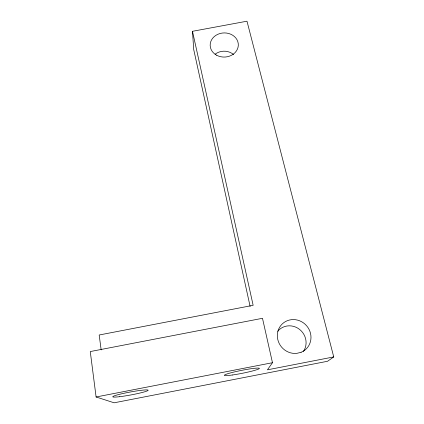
<?xml version="1.0" encoding="UTF-8"?>
<svg xmlns="http://www.w3.org/2000/svg" width="424" height="424" viewBox="0 0 424 424"><rect width="100%" height="100%" fill="white"/><g stroke="black" fill="none" stroke-linecap="round" stroke-linejoin="round"><path stroke-width="0.64" d="M333.736 356.923L327.556 361.269L114.13 402.8L96.094 396.986L90.264 351.56L262.483 318.297L272.473 362.711L267.427 369.823L333.736 356.923L246.985 21.2L192.485 31.302L193.72 49.576L250.118 306.42M96.094 396.986L272.473 362.711M192.485 31.302L253.149 305.317L99.168 334.997L101.172 349.89M277.709 331.287A16.393 15.582 50.7 0 1 299.524 329.363A16.393 15.582 50.7 0 1 303.452 351.411M215.164 54.171A13.436 11.655 -1.9 0 1 233.56 54.532M301.077 352.291L296.832 353.351A17.31 16.435 48.8 0 1 277.98 331.059A17.31 16.435 48.8 0 1 305.153 324.27A17.31 16.435 48.8 0 1 301.077 352.291M216.584 55.2A14.077 12.073 -2.1 0 0 238.304 45.485A14.077 12.073 -2.1 0 0 217.846 34.296A14.077 12.073 -2.1 0 0 216.584 55.2M119.261 396.742A18.015 1.5 -10.5 0 0 147.918 390.541A18.015 1.5 -10.5 0 0 124.089 393.249A18.015 1.5 -10.5 0 0 119.261 396.742M232.315 375.007A17.819 1.5 -11.2 0 0 259.356 368.483A17.819 1.5 -11.2 0 0 234.037 372.018A17.819 1.5 -11.2 0 0 232.315 375.007"/></g></svg>
